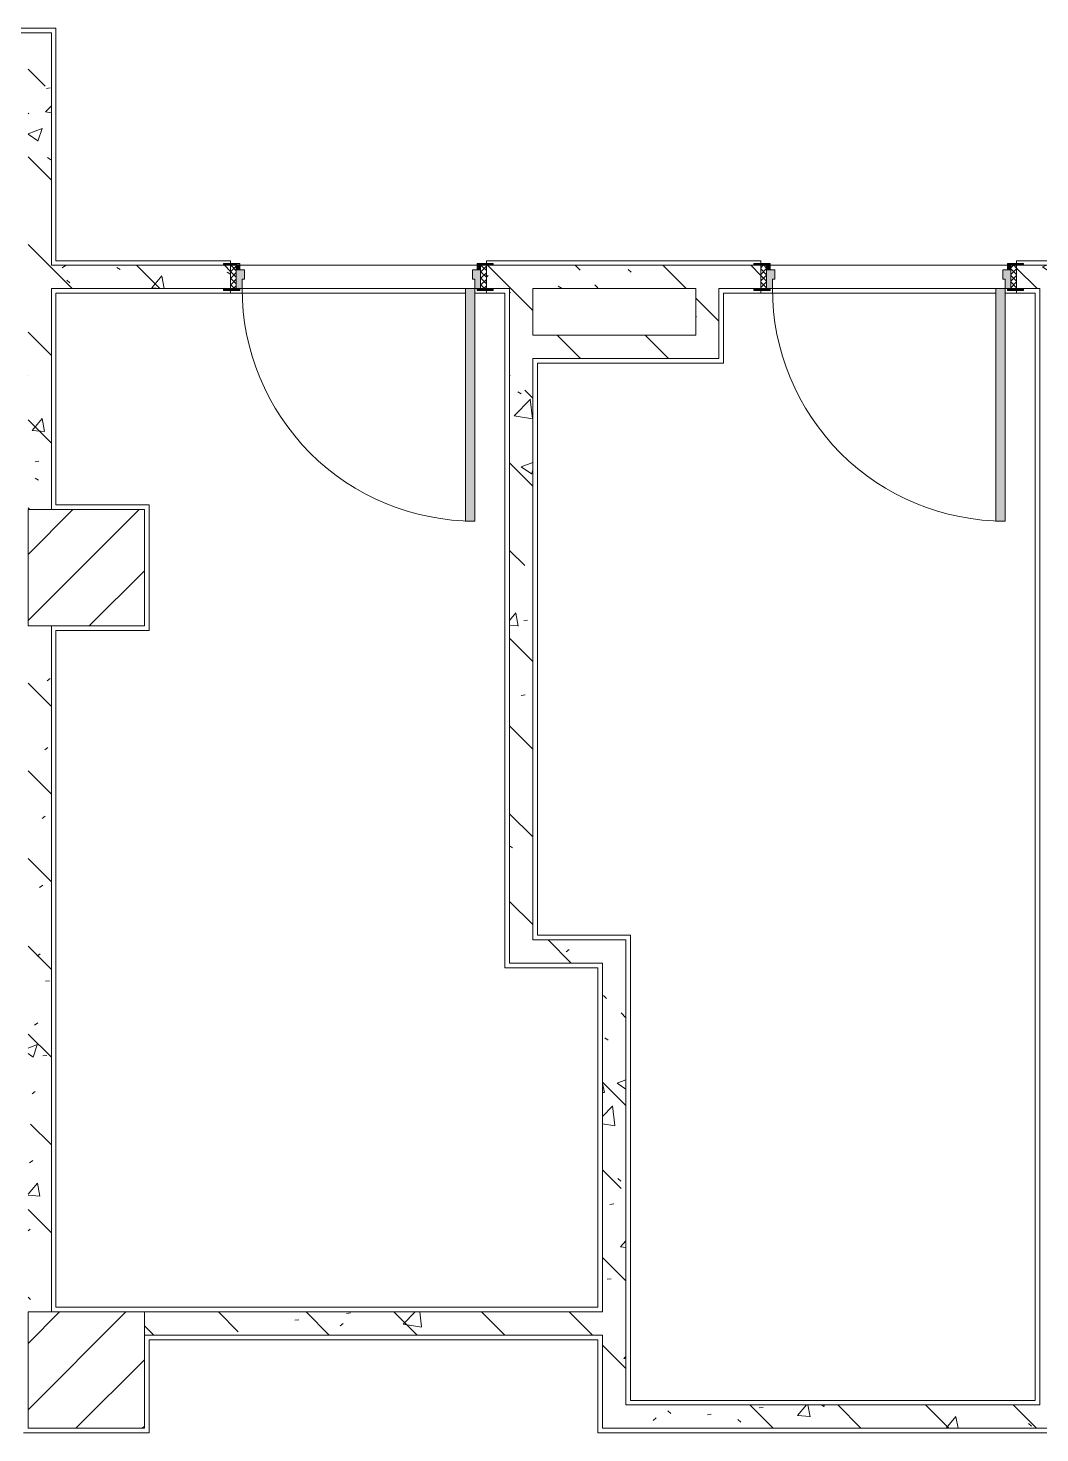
# Model space of a CAD drawing. Header units: millimetres. Extents: x 81368 to 286493, y -8553 to 29000.
# Drawn here: x 238063 to 242413, y 15130 to 21170 of the extents above; entities that cross this region are included whole.
import ezdxf

# ---------------------------------------------------------------- set-up
doc = ezdxf.new("R2010")
doc.units = ezdxf.units.MM
for name, color, linetype, lineweight, true_color in [('A-DOOR-5', 7, 'Continuous', 5, 0xe2e2e2), ('A-DOOR-6', 7, 'Continuous', 5, 0xaaaaaa), ('A-DOOR-FRAM-4', 7, 'Continuous', 5, 0xe2e2e2), ('A-DOOR-FRAM-5', 7, 'Continuous', 5, 0xaaaaaa), ('A-FLOR-3', 7, 'Continuous', 5, 0xaaaaaa), ('I-WALL-8', 7, 'Continuous', 5, 0x787878)]:
    doc.layers.add(name, color=color, linetype=linetype, lineweight=lineweight, true_color=true_color)
doc.layers.add('I-WALL-6', color=7, linetype='Continuous', lineweight=5)
doc.layers.add('S-COLS-1', color=7, linetype='Continuous', lineweight=5)
pattern_1 = [(135, (159482.9, 0), (-377.1708, -377.1708), [533.4, -88.9, 17.78, -88.9]), (135, (159482.9, 376.94), (-377.1708, -377.1708), []), (50, (159482.9, 0), (637.6445, -55.7866), [66.675, -733.425]), (355, (159482.9, 0), (-123.3494, 668.699), [53.34, -586.74]), (100.451, (159536, -4.65), (514.299, 612.908), [56.665, -623.315]), (46.184, (159482.9, 177.8), (948.7764, -147.15), [100.012, -1100.137]), (96.636, (159561.9, 165.5), (830.909, 865.997), [84.998, -934.973]), (351.184, (159482.9, 177.8), (830.918, 865.988), [80.01, -880.11]), (21, (159571.8, 133.35), (530.6506, -357.9283), [66.675, -733.425]), (326, (159571.8, 133.35), (216.308, 644.6585), [53.34, -586.74]), (71.451, (159616, 103.5), (746.9596, 286.7243), [56.665, -623.315]), (37.5, (159482.88, 0), (10.81053, 295.9426), [16.764, -562.864, 16.764, -578.866, -588.962]), (37.5, (159482.88, 0), (10.81053, 295.9426), [-1175.258, 16.764, -572.198]), (7.5, (159482.88, 0), (233.8692, 350.6318), [16.764, -322.834, 16.764, -549.529, -224.472]), (7.5, (159482.88, 0), (233.8692, 350.6318), [-905.891, 16.764, -207.708]), (327.5, (159284.63, 0), (474.5678, -20.0513), [16.764, -205.486, 16.764, -676.656, -920.115]), (327.5, (159284.63, 0), (474.5678, -20.0513), [-915.67, 16.764, -903.351]), (317.5, (159195.73, 0), (518.4522, 88.9934), [16.764, -272.161, 16.764, -443.738, -653.415]), (317.5, (159195.73, 0), (518.4522, 88.9934), [-749.427, 16.764, -636.651])]
pattern_2 = [(135, (1751.41, 114.685), (-14.14214, -14.14214), []), (225, (1751.41, 114.685), (14.14214, -14.14214), [])]
pattern_3 = [(45, (-371.384, 114.685), (-14.1421, 14.1421), []), (135, (-371.384, 114.685), (-14.1421, -14.1421), [])]

# ---------------------------------------------------------------- blocks, each defined once
blk = doc.blocks.new('110_Дверь_СКБ_1Ст_Внутренняя1 - Д-11п 1100x2100h_кладовые _все__ коридор _между помещениями блока столовой__ моечные _все_ 2-32102277-1_2_3_птичка')
at = {"layer": 'A-DOOR-5'}
h = blk.add_hatch(color=256, dxfattribs=at)
h.paths.add_polyline_path([(-477.5, -30), (-477.5, 10), (-487.5, 10), (-487.5, 50), (-512.5, 50), (-512.5, -30), (-487.5, -30)])
h.paths.add_polyline_path([(537.5, -30), (537.5, 50), (512.5, 50), (512.5, 10), (502.5, 10), (502.5, -30), (512.5, -30)])
at = {"layer": 'A-DOOR-6'}
h = blk.add_hatch(dxfattribs=at)
h.set_pattern_fill('FP_17', color=256, style=0, pattern_type=2)
h.set_pattern_definition(pattern_2)
h.paths.add_polyline_path([(537.5, -50), (562.5, -50), (562.5, 50), (537.5, 50)])
at = {"layer": 'A-DOOR-FRAM-4'}
for points in [[(-447.5, 50), (-447.5, 1050), (-487.5, 1050), (-487.5, 50)], [(-567.5, 50), (-497.5, 50), (-497.5, 58), (-567.5, 58)], [(562.5, 50), (592.5, 50), (592.5, 58), (522.5, 58), (522.5, 50), (542.6, 50)], [(-567.5, -58), (-497.5, -58), (-497.5, -50), (-567.5, -50)], [(-497.5, -50), (-497.5, -30), (-512.5, -30), (-512.5, -50)], [(537.5, -50), (537.5, -30), (522.5, -30), (522.5, -50)], [(560.5, -58), (592.5, -58), (592.5, -50), (522.5, -51.4), (522.5, -58)]]:
    blk.add_hatch(color=256, dxfattribs=at).paths.add_polyline_path(points)
at = {"layer": 'A-DOOR-FRAM-5'}
h = blk.add_hatch(dxfattribs=at)
h.set_pattern_fill('FP_18', color=256, style=0, pattern_type=2)
h.set_pattern_definition(pattern_3)
h.paths.add_polyline_path([(-537.5, -50), (-512.5, -50), (-512.5, 50), (-537.5, 50)])
at = {"layer": 'A-DOOR-6'}
for p, q in [((-487.5, 1050), (-487.5, 50)), ((-447.5, 1050), (-487.5, 1050)), ((-447.5, 50), (-447.5, 1050)), ((-487.5, 50), (-447.5, 50))]:
    blk.add_line(p, q, dxfattribs=at)
blk.add_arc((-487.5, 50), 1000, 360, 90, dxfattribs=at)
at = {"layer": 'A-DOOR-FRAM-5'}
for p, q in [((-497.5, 58), (-567.5, 58)), ((-567.5, 58), (-567.5, 50)), ((-567.5, 50), (-497.5, 50)), ((-512.5, 50), (-537.5, 50)), ((-537.5, 50), (-537.5, -50)), ((-487.5, 50), (-512.5, 50)), ((-512.5, 50), (-512.5, -30)), ((-512.5, -50), (-512.5, 50)), ((-497.5, 50), (-512.5, 50)), ((-512.5, 50), (-512.5, 49)), ((-512.5, 49), (-497.5, 49)), ((-497.5, 50), (-497.5, 58)), ((-497.5, 49), (-497.5, 50)), ((-487.5, 10), (-487.5, 50)), ((-477.5, 10), (-487.5, 10)), ((-477.5, -30), (-477.5, 10)), ((512.5, 10), (502.5, 10)), ((502.5, 10), (502.5, -30)), ((512.5, 50), (512.5, 10)), ((537.5, 50), (512.5, 50)), ((592.5, 58), (522.5, 58)), ((522.5, 58), (522.5, 50)), ((537.5, 50), (522.5, 50)), ((522.5, 50), (522.5, 49)), ((522.5, 50), (592.5, 50)), ((522.5, 49), (537.5, 49)), ((537.5, -30), (537.5, 50)), ((562.5, 50), (537.5, 50)), ((537.5, 50), (537.5, -50)), ((537.5, 49), (537.5, 50)), ((562.5, -50), (562.5, 50)), ((592.5, 50), (592.5, 58)), ((-497.5, -50), (-567.5, -50)), ((-567.5, -50), (-567.5, -58)), ((-567.5, -58), (-497.5, -58)), ((-537.5, -50), (-512.5, -50)), ((-512.5, -30), (-477.5, -30)), ((-497.5, -30), (-512.5, -30)), ((-512.5, -30), (-512.5, -50)), ((-512.5, -50), (-497.5, -50)), ((-497.5, -50), (-497.5, -30)), ((-497.5, -58), (-497.5, -50)), ((502.5, -30), (537.5, -30)), ((537.5, -30), (522.5, -30)), ((522.5, -30), (522.5, -50)), ((522.5, -50), (537.5, -50)), ((592.5, -50), (522.5, -50)), ((522.5, -50), (522.5, -58)), ((522.5, -58), (592.5, -58)), ((537.5, -50), (537.5, -30)), ((537.5, -50), (562.5, -50)), ((592.5, -58), (592.5, -50))]:
    blk.add_line(p, q, dxfattribs=at)
blk = doc.blocks.new('110_Дверь_СКБ_1Ст_Внутренняя1 - Д-11п 1100x2100h_кладовые _все__ коридор _между помещениями блока столовой__ моечные _все_ 2-V72-1_2_3_птичка')
at = {"layer": 'A-DOOR-5'}
h = blk.add_hatch(color=256, dxfattribs=at)
h.paths.add_polyline_path([(512.5, 50), (512.5, 10), (502.5, 10), (502.5, -30), (537.5, -30), (537.5, 50), (522.5, 50)])
h.paths.add_polyline_path([(-497.5, 50), (-512.5, 50), (-512.5, -30), (-477.5, -30), (-477.5, 10), (-487.5, 10), (-487.5, 50)])
at = {"layer": 'A-DOOR-6'}
h = blk.add_hatch(dxfattribs=at)
h.set_pattern_fill('FP_17', color=256, style=0, pattern_type=2)
h.set_pattern_definition(pattern_2)
h.paths.add_polyline_path([(537.5, 50), (537.5, -50), (562.5, -50), (562.5, 50)])
at = {"layer": 'A-DOOR-FRAM-4'}
for points in [[(-487.5, 1050), (-487.5, 50), (-447.5, 50), (-447.5, 1050)], [(-537.5, 58), (-567.5, 58), (-567.5, 50), (-497.5, 50), (-497.5, 58), (-517.5, 58)], [(592.5, 58), (522.5, 58), (522.5, 50), (592.5, 50)], [(-537.5, -50), (-567.5, -50), (-567.5, -58), (-497.5, -58), (-497.5, -50), (-513.9, -50)], [(-512.5, -30), (-512.5, -50), (-497.5, -50), (-497.5, -30)], [(537.5, -30), (522.5, -30), (522.5, -50), (537.5, -50)], [(562.5, -50), (522.5, -55.2), (522.5, -58), (592.5, -58), (592.5, -50)]]:
    blk.add_hatch(color=256, dxfattribs=at).paths.add_polyline_path(points)
at = {"layer": 'A-DOOR-FRAM-5'}
h = blk.add_hatch(dxfattribs=at)
h.set_pattern_fill('FP_18', color=256, style=0, pattern_type=2)
h.set_pattern_definition(pattern_3)
h.paths.add_polyline_path([(-512.5, 50), (-537.5, 50), (-537.5, -50), (-512.5, -48.8)])
at = {"layer": 'A-DOOR-6'}
for p, q in [((-487.5, 1050), (-487.5, 50)), ((-447.5, 1050), (-487.5, 1050)), ((-447.5, 50), (-447.5, 1050)), ((-487.5, 50), (-447.5, 50))]:
    blk.add_line(p, q, dxfattribs=at)
blk.add_arc((-487.5, 50), 1000, 360, 90, dxfattribs=at)
at = {"layer": 'A-DOOR-FRAM-5'}
for p, q in [((-497.5, 58), (-567.5, 58)), ((-567.5, 58), (-567.5, 50)), ((-567.5, 50), (-497.5, 50)), ((-512.5, 50), (-537.5, 50)), ((-537.5, 50), (-537.5, -50)), ((-487.5, 50), (-512.5, 50)), ((-512.5, 50), (-512.5, -30)), ((-512.5, -50), (-512.5, 50)), ((-497.5, 50), (-512.5, 50)), ((-512.5, 50), (-512.5, 49)), ((-512.5, 49), (-497.5, 49)), ((-497.5, 50), (-497.5, 58)), ((-497.5, 49), (-497.5, 50)), ((-487.5, 10), (-487.5, 50)), ((-477.5, 10), (-487.5, 10)), ((-477.5, -30), (-477.5, 10)), ((512.5, 10), (502.5, 10)), ((502.5, 10), (502.5, -30)), ((512.5, 50), (512.5, 10)), ((537.5, 50), (512.5, 50)), ((592.5, 58), (522.5, 58)), ((522.5, 58), (522.5, 50)), ((537.5, 50), (522.5, 50)), ((522.5, 50), (522.5, 49)), ((522.5, 50), (592.5, 50)), ((522.5, 49), (537.5, 49)), ((537.5, -30), (537.5, 50)), ((562.5, 50), (537.5, 50)), ((537.5, 50), (537.5, -50)), ((537.5, 49), (537.5, 50)), ((562.5, -50), (562.5, 50)), ((592.5, 50), (592.5, 58)), ((-497.5, -50), (-567.5, -50)), ((-567.5, -50), (-567.5, -58)), ((-567.5, -58), (-497.5, -58)), ((-537.5, -50), (-512.5, -50)), ((-512.5, -30), (-477.5, -30)), ((-497.5, -30), (-512.5, -30)), ((-512.5, -30), (-512.5, -50)), ((-512.5, -50), (-497.5, -50)), ((-497.5, -50), (-497.5, -30)), ((-497.5, -58), (-497.5, -50)), ((502.5, -30), (537.5, -30)), ((537.5, -30), (522.5, -30)), ((522.5, -30), (522.5, -50)), ((522.5, -50), (537.5, -50)), ((592.5, -50), (522.5, -50)), ((522.5, -50), (522.5, -58)), ((522.5, -58), (592.5, -58)), ((537.5, -50), (537.5, -30)), ((537.5, -50), (562.5, -50)), ((592.5, -58), (592.5, -50))]:
    blk.add_line(p, q, dxfattribs=at)
blk = doc.blocks.new('BSC_Колонна _Прямоугольная - 500х500-V111-1_2_3_птичка')
at = {"layer": 'S-COLS-1'}
h = blk.add_hatch(dxfattribs=at)
h.set_pattern_fill('FP_139', color=256, style=0, pattern_type=2)
h.set_pattern_definition([(45, (-78830, -15400), (-285.1231, 285.1231), []), (45, (-78544.88, -15400), (-285.1231, 285.1231), [504.031, -100.806, 16.764, -84.042])])
h.paths.add_polyline_path([(-250, -250), (250, -250), (250, 250), (-250, 250), (-250, -74.3)])
for p, q in [((250, 250), (-250, 250)), ((-250, 250), (-250, -250)), ((250, -250), (250, 250)), ((-250, -250), (250, -250))]:
    blk.add_line(p, q, dxfattribs=at)
blk = doc.blocks.new('BSC_Колонна _Прямоугольная - 500х500-V129-1_2_3_птичка')
at = {"layer": 'S-COLS-1'}
h = blk.add_hatch(dxfattribs=at)
h.set_pattern_fill('FP_149', color=256, style=0, pattern_type=2)
h.set_pattern_definition([(45, (-78830, -18850), (-285.1231, 285.1231), []), (45, (-78544.88, -18850), (-285.1231, 285.1231), [504.031, -100.806, 16.764, -84.042])])
h.paths.add_polyline_path([(-150.2, -250), (250, -250), (250, 250), (-250, 250), (-250, -250), (-185.6, -250)])
for p, q in [((250, 250), (-250, 250)), ((-250, 250), (-250, -250)), ((250, -250), (250, 250)), ((-250, -250), (250, -250))]:
    blk.add_line(p, q, dxfattribs=at)

msp = doc.modelspace()

# ---------------------------------------------------------------- hatches: boundary and pattern name
at = {"layer": 'I-WALL-8'}
h = msp.add_hatch(dxfattribs=at)
h.set_pattern_fill('FP_98', color=256, style=0, pattern_type=2)
h.set_pattern_definition(pattern_1)
h.paths.add_polyline_path([(238062.7, 15150), (238062.9, 15150.8), (238062.9, 15650), (238162.7, 15650), (238162.7, 18600), (238062.9, 18600), (238062.9, 19100), (238162.7, 19100), (238162.7, 21150), (238062.7, 21150), (238062.7, 15325.4)])
h = msp.add_hatch(dxfattribs=at)
h.set_pattern_fill('FP_98', color=256, style=0, pattern_type=2)
h.set_pattern_definition(pattern_1)
h.paths.add_polyline_path([(238932.9, 20050), (238932.9, 20150), (238162.7, 20150), (238162.7, 20050), (238902.9, 20050)])
h.paths.add_polyline_path([(240519.1, 20050), (240932.9, 20050), (240932.9, 20150), (240032.9, 20150), (240032.9, 20050), (240252.9, 20050)])
h = msp.add_hatch(dxfattribs=at)
h.set_pattern_fill('FP_98', color=256, style=0, pattern_type=2)
h.set_pattern_definition(pattern_1)
h.paths.add_polyline_path([(241032.9, 19750), (241032.9, 20150), (240932.9, 20150), (240932.9, 19750)])
h = msp.add_hatch(dxfattribs=at)
h.set_pattern_fill('FP_98', color=256, style=0, pattern_type=2)
h.set_pattern_definition(pattern_1)
h.paths.add_polyline_path([(242342.9, 20050), (242912.9, 20050), (242912.2, 20150), (242312.9, 20150), (242312.9, 20050)])
h.paths.add_polyline_path([(241212.9, 20050), (241212.9, 20150), (241032.9, 20150), (241032.9, 20050), (241182.9, 20050)])
h.paths.add_polyline_path([(243862.9, 20050), (243962.9, 20050), (243962.9, 20150), (243862.9, 20150)])
h = msp.add_hatch(dxfattribs=at)
h.set_pattern_fill('FP_98', color=256, style=0, pattern_type=2)
h.set_pattern_definition(pattern_1)
h.paths.add_polyline_path([(240132.9, 17250), (240232.9, 17250), (240232.9, 20050), (240132.9, 20050), (240132.9, 17270)])
h = msp.add_hatch(dxfattribs=at)
h.set_pattern_fill('FP_98', color=256, style=0, pattern_type=2)
h.set_pattern_definition(pattern_1)
h.paths.add_polyline_path([(240437.1, 19750), (240932.9, 19750), (240932.9, 19850), (240232.9, 19850), (240232.9, 19750), (240363.2, 19750)])
h = msp.add_hatch(dxfattribs=at)
h.set_pattern_fill('FP_98', color=256, style=0, pattern_type=2)
h.set_pattern_definition(pattern_1)
h.paths.add_polyline_path([(240232.9, 17150), (240632.9, 17150), (240632.9, 17250), (240132.9, 17250), (240132.9, 17150)])
h = msp.add_hatch(dxfattribs=at)
h.set_pattern_fill('FP_98', color=256, style=0, pattern_type=2)
h.set_pattern_definition(pattern_1)
h.paths.add_polyline_path([(240532.9, 15250), (240632.9, 15250), (240632.9, 17150), (240532.9, 17150), (240532.9, 15530)])
h = msp.add_hatch(dxfattribs=at)
h.set_pattern_fill('FP_98', color=256, style=0, pattern_type=2)
h.set_pattern_definition(pattern_1)
h.paths.add_polyline_path([(238562.9, 15550), (240532.9, 15550), (240532.9, 15650), (238562.9, 15650), (238562.9, 15593.2)])
h = msp.add_hatch(dxfattribs=at)
h.set_pattern_fill('FP_98', color=256, style=0, pattern_type=2)
h.set_pattern_definition(pattern_1)
h.paths.add_polyline_path([(242082.4, 15150), (243681.3, 15150), (243681.3, 15250), (240532.9, 15250), (240532.9, 15150), (240652.9, 15150)])

# ---------------------------------------------------------------- linework, layer by layer
at = {"layer": 'A-FLOR-3'}
for p, q in [((237862.7, 21170), (238182.7, 21170)), ((238182.7, 21170), (238182.7, 20170)), ((238182.7, 20170), (238932.9, 20170)), ((238932.9, 20170), (238932.9, 20158)), ((240032.9, 20158), (240032.9, 20170)), ((240032.9, 20170), (241212.9, 20170)), ((241212.9, 20170), (241212.9, 20158)), ((242312.9, 20158), (242312.9, 20170)), ((242312.9, 20170), (242778.4, 20170)), ((238182.7, 20030), (238182.7, 19120)), ((239942.9, 20030), (238182.7, 20030)), ((238932.9, 20042), (238932.9, 20030)), ((240112.9, 20030), (239982.9, 20030)), ((240032.9, 20030), (240032.9, 20042)), ((240112.9, 17130), (240112.9, 20030)), ((242222.9, 20030), (241052.9, 20030)), ((241052.9, 20030), (241052.9, 19730)), ((241212.9, 20042), (241212.9, 20030)), ((242392.9, 20030), (242262.9, 20030)), ((242312.9, 20030), (242312.9, 20042)), ((242392.9, 15270), (242392.9, 20030)), ((241052.9, 19730), (240252.9, 19730)), ((240252.9, 19730), (240252.9, 17270)), ((238182.7, 19120), (238582.9, 19120)), ((238582.9, 19120), (238582.9, 18580)), ((238582.9, 18580), (238182.7, 18580)), ((238182.7, 18580), (238182.7, 15670)), ((240252.9, 17270), (240652.9, 17270)), ((240652.9, 17270), (240652.9, 15270)), ((240512.9, 17130), (240112.9, 17130)), ((240512.9, 15670), (240512.9, 17130)), ((238182.7, 15670), (240512.9, 15670)), ((240512.9, 15530), (238582.9, 15530)), ((238582.9, 15530), (238582.9, 15130)), ((240512.9, 15130), (240512.9, 15530)), ((240652.9, 15270), (242392.9, 15270)), ((238582.9, 15130), (238042.9, 15130)), ((244193.4, 15130), (240512.9, 15130))]:
    msp.add_line(p, q, dxfattribs=at)
at = {"layer": 'I-WALL-6'}
for p, q in [((238162.7, 21150), (237892.7, 21150)), ((238162.7, 20150), (238162.7, 21150)), ((238902.9, 20150), (238162.7, 20150)), ((238972.9, 20150), (239992.9, 20150)), ((241182.9, 20150), (240062.9, 20150)), ((241252.9, 20150), (242272.9, 20150)), ((242882.9, 20150), (242342.9, 20150)), ((238162.7, 19100), (238162.7, 20050)), ((238162.7, 20050), (238902.9, 20050)), ((239942.9, 20050), (238982.9, 20050)), ((240062.9, 20050), (240132.9, 20050)), ((240132.9, 20050), (240132.9, 17150)), ((240232.9, 19850), (240232.9, 20050)), ((240232.9, 20050), (240932.9, 20050)), ((240932.9, 20050), (240932.9, 19850)), ((241032.9, 20050), (241182.9, 20050)), ((241032.9, 19750), (241032.9, 20050)), ((242222.9, 20050), (241262.9, 20050)), ((242342.9, 20050), (242412.9, 20050)), ((242412.9, 20050), (242412.9, 15250)), ((240932.9, 19850), (240232.9, 19850)), ((240232.9, 17250), (240232.9, 19750)), ((240232.9, 19750), (241032.9, 19750)), ((238162.7, 15650), (238162.7, 18600)), ((240632.9, 17250), (240232.9, 17250)), ((240632.9, 15250), (240632.9, 17250)), ((240132.9, 17150), (240532.9, 17150)), ((240532.9, 17150), (240532.9, 15650)), ((240532.9, 15650), (238562.9, 15650)), ((238562.9, 15550), (240532.9, 15550)), ((240532.9, 15550), (240532.9, 15150)), ((242412.9, 15250), (240632.9, 15250)), ((240532.9, 15150), (243681.3, 15150))]:
    msp.add_line(p, q, dxfattribs=at)

# ---------------------------------------------------------------- block references
at = {"layer": 'A-DOOR-6', "rotation": 180}
for name, p in [('110_Дверь_СКБ_1Ст_Внутренняя1 - Д-11п 1100x2100h_кладовые _все__ коридор _между помещениями блока столовой__ моечные _все_ 2-V72-1_2_3_птичка', (239495.4, 20100)), ('110_Дверь_СКБ_1Ст_Внутренняя1 - Д-11п 1100x2100h_кладовые _все__ коридор _между помещениями блока столовой__ моечные _все_ 2-32102277-1_2_3_птичка', (241775.4, 20100))]:
    msp.add_blockref(name, p, dxfattribs=at)
at = {"layer": 'S-COLS-1'}
for name, p in [('BSC_Колонна _Прямоугольная - 500х500-V129-1_2_3_птичка', (238312.9, 18850)), ('BSC_Колонна _Прямоугольная - 500х500-V111-1_2_3_птичка', (238312.9, 15400))]:
    msp.add_blockref(name, p, dxfattribs=at)

doc.saveas('drawing.dxf')
